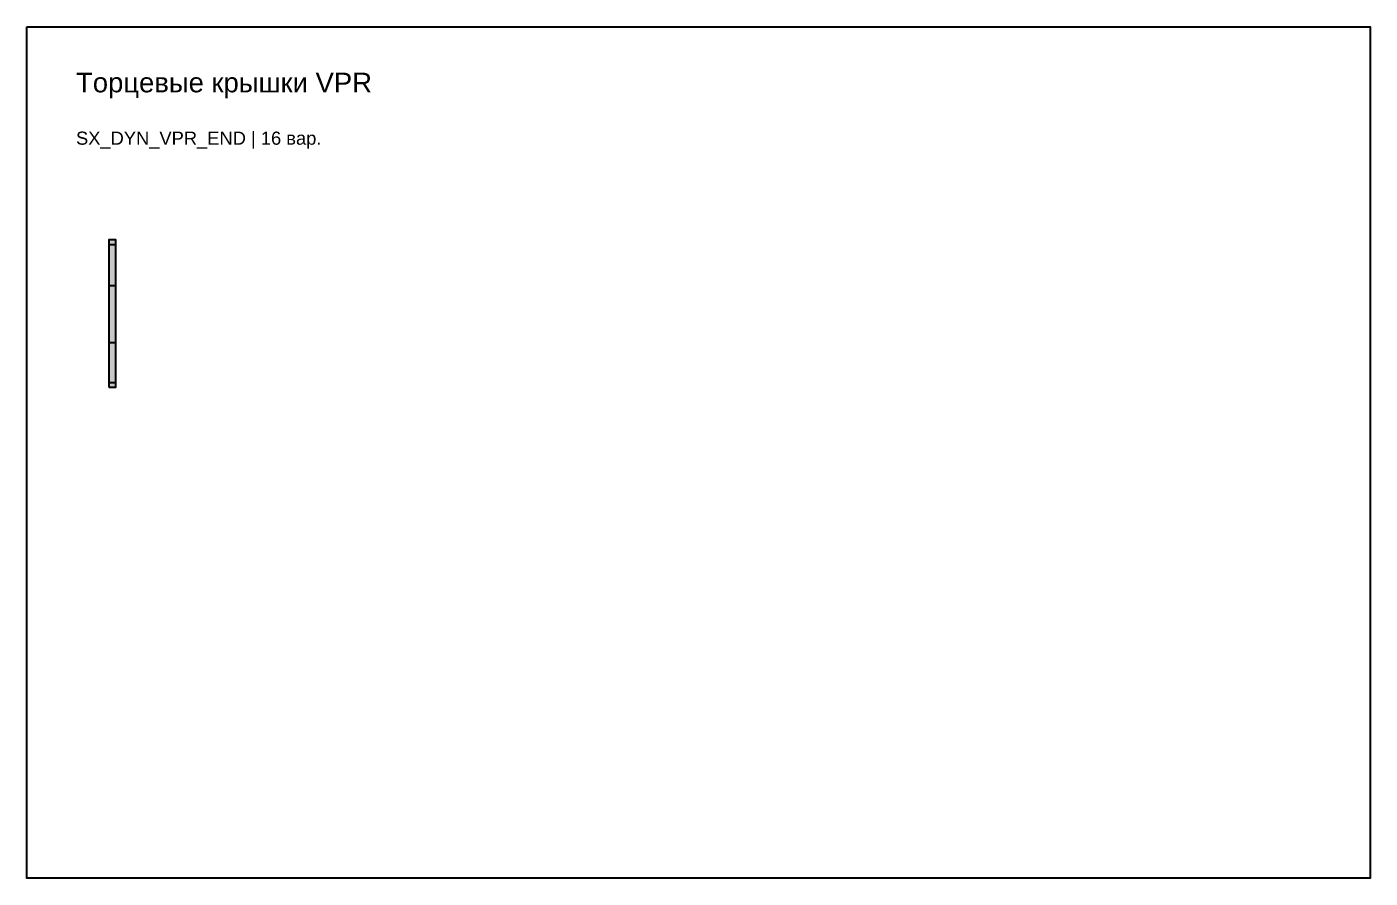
# Model space of a CAD drawing. Header units: millimetres. Extents: x 27500 to 33280, y -10980 to 420.
# Drawn here: x 27930 to 28340, y -240 to 20 of the extents above; entities that cross this region are included whole.
import ezdxf

# ---------------------------------------------------------------- set-up
doc = ezdxf.new("R2010")
doc.units = ezdxf.units.MM
doc.styles.get("Standard").update_dxf_attribs({"font": 'arial.ttf'})
doc.styles.add('SX_DYNAMIC_ARIAL', font='arial.ttf')

# ---------------------------------------------------------------- blocks, each defined once
blk = doc.blocks.new('SX_DYN_VPR_END_G001')
at = {"true_color": 0xaba7a1}
blk.add_hatch(color=253, dxfattribs=at).paths.add_polyline_path([(0, -22.5), (2.2, -22.5), (2.2, 22.5), (0, 22.5)])
at = {"true_color": 0xb5b1aa}
for points in [[(0, 8.55), (2.2, 8.55), (2.2, 21.02), (0, 21.02)], [(0, -21.12), (2.2, -21.12), (2.2, -8.95), (0, -8.95)]]:
    blk.add_hatch(color=253, dxfattribs=at).paths.add_polyline_path(points)
at = {"color": 8, "true_color": 0x777470}
for p, q in [((0, 21.02), (2.2, 21.02)), ((0, 8.55), (2.2, 8.55)), ((0, -8.95), (2.2, -8.95)), ((0, -21.12), (2.2, -21.12))]:
    blk.add_line(p, q, dxfattribs=at)
blk.add_lwpolyline([(0, -22.5), (2.2, -22.5), (2.2, 22.5), (0, 22.5)], close=True)
blk = doc.blocks.new('*U468')
blk.add_blockref('SX_DYN_VPR_END_G001', (0, 0))
at = {"flags": 1}
for tag in ['WIDTH_MM', 'SOURCE_BLOCK', 'MODEL', 'HEIGHT_MM']:
    blk.add_attdef(tag, (0, 0), '', height=1, dxfattribs=at)

msp = doc.modelspace()

# ---------------------------------------------------------------- linework, layer by layer
at = {"color": 8}
msp.add_lwpolyline([(27930, 20), (28340, 20), (28340, -240), (27930, -240)], close=True, dxfattribs=at)

# ---------------------------------------------------------------- block references
msp.add_blockref('*U468', (27955, -67.5))

# ---------------------------------------------------------------- texts
at = {"color": 7, "style": 'SX_DYNAMIC_ARIAL'}
for s, height, p in [('Торцевые крышки VPR', 6, (27945, 0)), ('SX_DYN_VPR_END | 16 вар.', 4, (27945, -16))]:
    msp.add_text(s, height=height, dxfattribs=at).set_placement(p)

doc.saveas('drawing.dxf')
